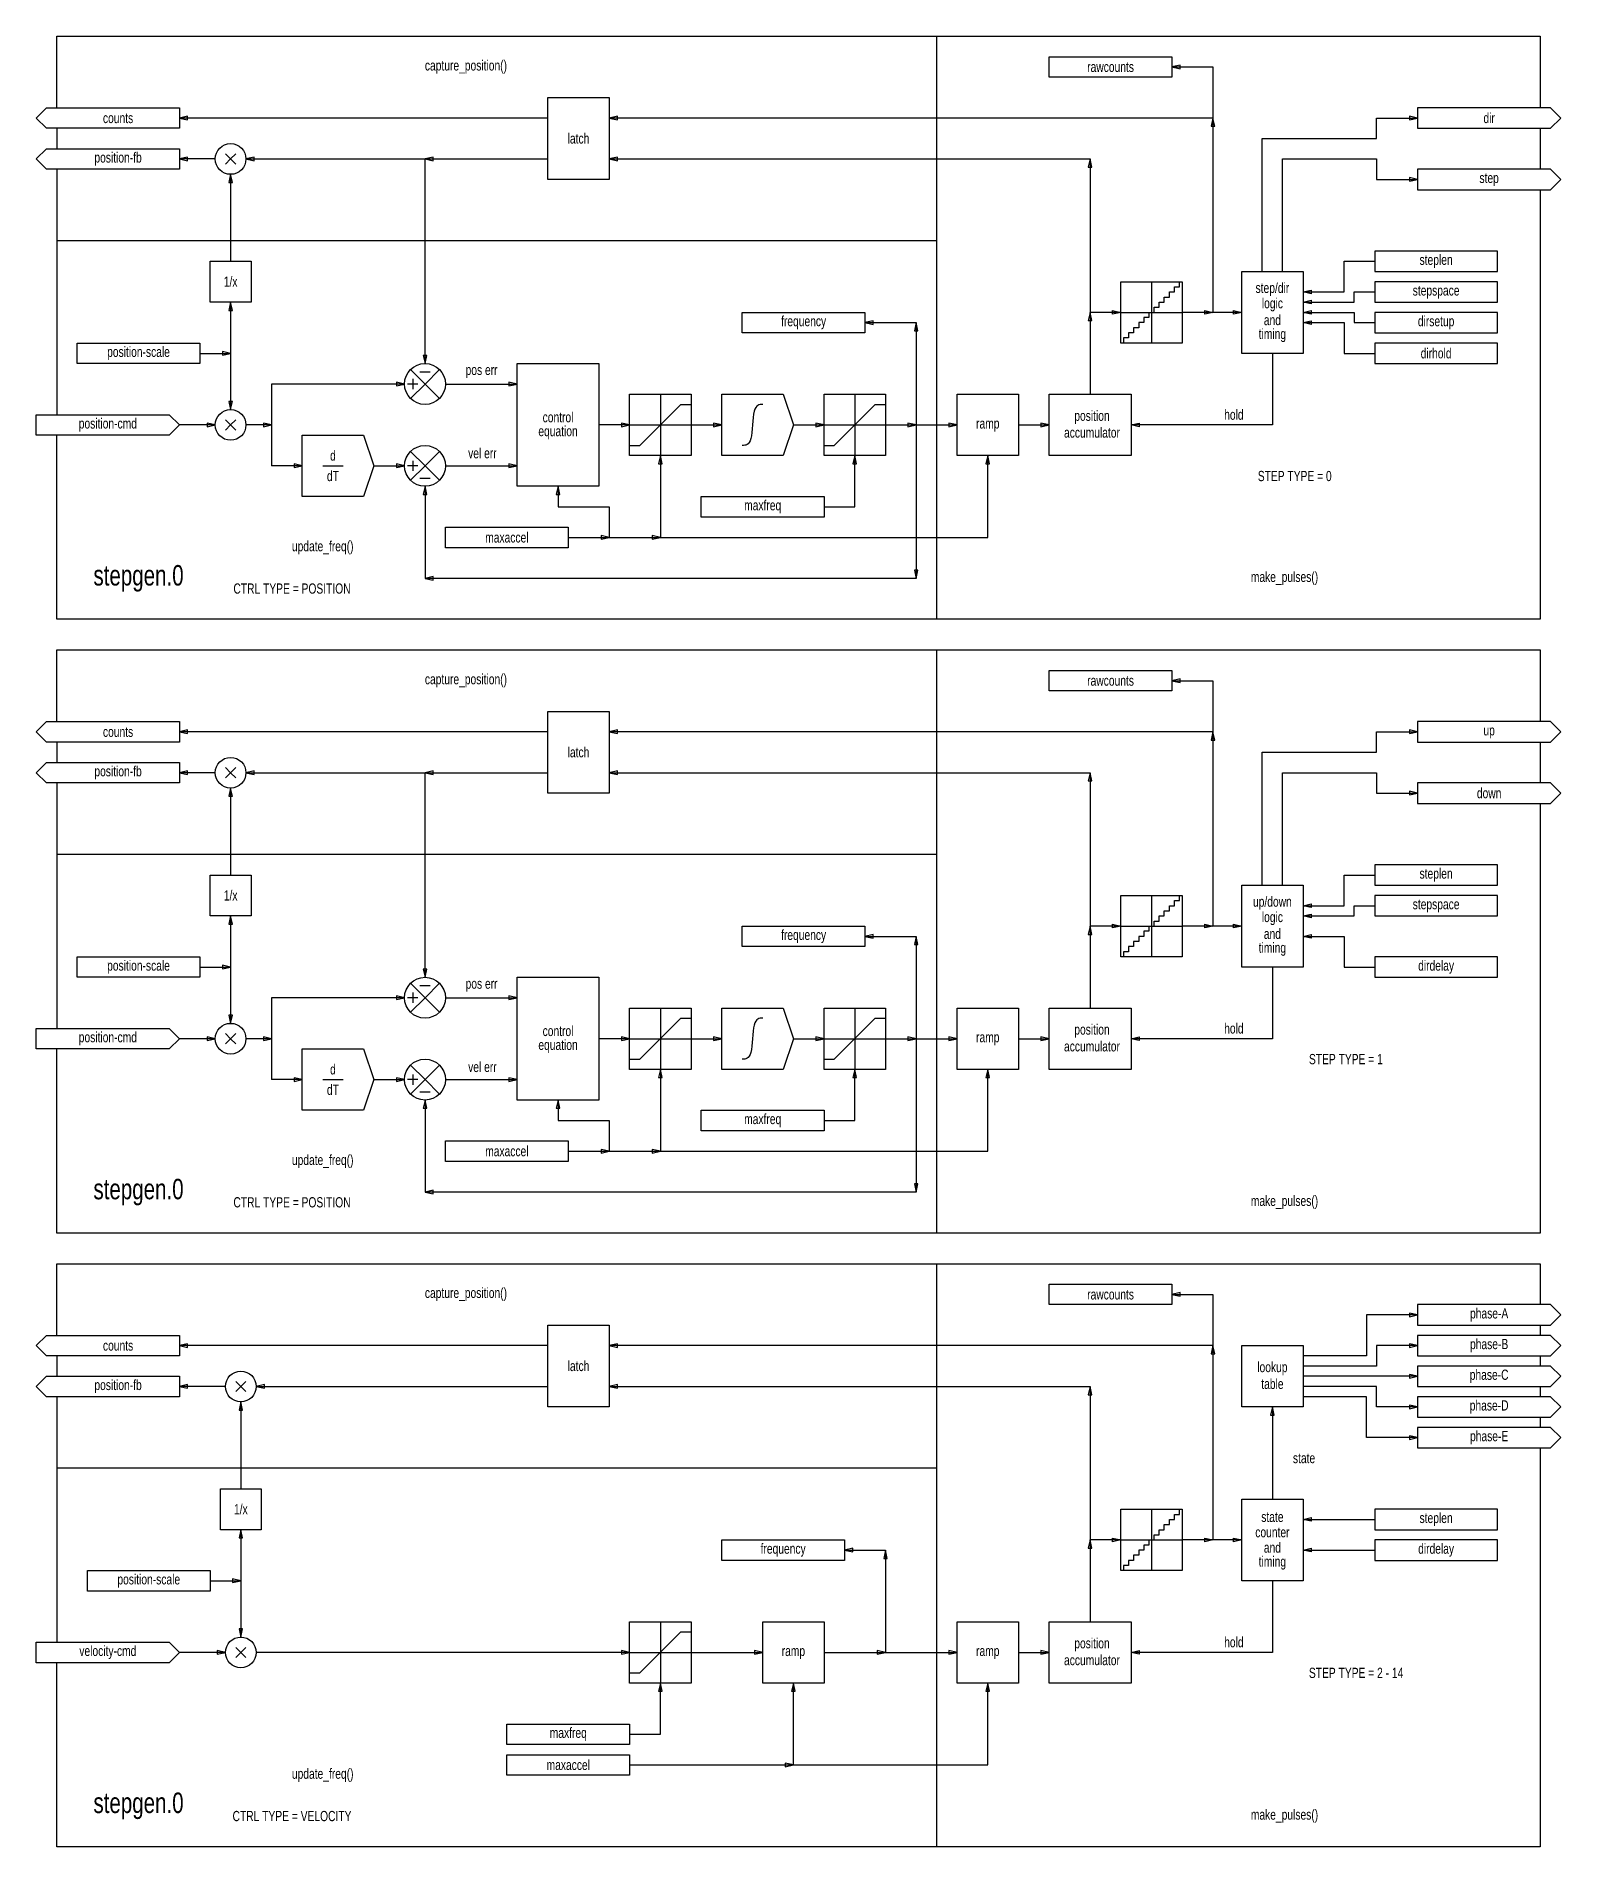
# Model space of a CAD drawing. Header units: millimetres. Extents: x -109 to 70, y -96 to 117.
import ezdxf

# ---------------------------------------------------------------- set-up
doc = ezdxf.new("R2010")
doc.units = ezdxf.units.MM
doc.layers.get('0').update_dxf_attribs({"linetype": 'CONTINUOUS', "lineweight": 25})
doc.layers.add('PARAMS', color=7, linetype='CONTINUOUS', lineweight=25)
doc.layers.add('STANDARD', color=7, linetype='CONTINUOUS', lineweight=25)
doc.styles.get("Standard").update_dxf_attribs({"font": 'txt', "width": 0.75})

msp = doc.modelspace()

# ---------------------------------------------------------------- linework, layer by layer
at = {"color": 7}
for p, q in [((-106.56, 108.13), (-106.56, 116.53)), ((-106.56, 116.53), (67.44, 116.53)), ((67.44, 116.53), (67.44, 108.13)), ((24.24, 112.93), (29.04, 112.93)), ((29.04, 112.93), (29.04, 84.13)), ((-48.96, 106.93), (-92.16, 106.93)), ((48.24, 104.53), (48.24, 106.93)), ((48.24, 106.93), (53.04, 106.93)), ((-106.56, 105.73), (-106.56, 103.33)), ((34.82, 88.93), (34.82, 104.53)), ((34.82, 104.53), (48.24, 104.53)), ((67.44, 105.73), (67.44, 100.93)), ((-87.96, 102.13), (-92.16, 102.13)), ((-86.16, 102.13), (-86.76, 102.73)), ((-86.16, 102.13), (-86.76, 101.53)), ((-86.16, 102.13), (-85.56, 102.73)), ((-86.16, 102.13), (-85.56, 101.53)), ((-84.36, 102.13), (-63.36, 102.13)), ((-63.36, 102.13), (-48.96, 102.13)), ((-63.36, 78.13), (-63.36, 102.13)), ((37.22, 88.93), (37.22, 102.13)), ((37.22, 102.13), (48.24, 102.13)), ((48.24, 102.13), (48.24, 99.73)), ((-106.56, 100.93), (-106.56, 72.13)), ((-86.16, 100.33), (-86.16, 90.13)), ((48.24, 99.73), (53.04, 99.73)), ((67.44, 98.53), (67.44, 48.13)), ((44.42, 86.53), (44.42, 90.13)), ((44.42, 90.13), (48.02, 90.13)), ((39.62, 86.53), (44.42, 86.53)), ((39.62, 85.33), (45.62, 85.33)), ((45.62, 85.33), (45.62, 86.53)), ((45.62, 86.53), (48.02, 86.53)), ((-11.76, 82.93), (-5.76, 82.93)), ((-5.76, 82.93), (-5.76, 70.93)), ((14.64, 84.13), (14.64, 74.53)), ((18.24, 84.13), (14.64, 84.13)), ((32.42, 84.13), (25.44, 84.13)), ((39.62, 84.13), (45.62, 84.13)), ((39.62, 82.93), (44.42, 82.93)), ((44.42, 82.93), (44.42, 79.33)), ((45.62, 84.13), (45.62, 82.93)), ((45.62, 82.93), (48.02, 82.93)), ((-89.76, 79.33), (-86.16, 79.33)), ((-86.16, 79.33), (-86.16, 72.73)), ((44.42, 79.33), (48.02, 79.33)), ((-63.36, 75.73), (-65.06, 77.43)), ((-63.96, 77.17), (-62.76, 77.17)), ((-63.36, 75.73), (-61.66, 77.43)), ((-81.36, 75.73), (-81.36, 66.13)), ((-65.76, 75.73), (-81.36, 75.73)), ((-64.2, 75.73), (-65.4, 75.73)), ((-63.36, 75.73), (-65.06, 74.04)), ((-64.8, 76.33), (-64.8, 75.13)), ((-63.36, 75.73), (-61.66, 74.04)), ((-60.96, 75.73), (-52.56, 75.73)), ((-38.16, 68.53), (-33.36, 73.33)), ((-33.36, 73.33), (-32.16, 73.33)), ((-15.36, 68.53), (-10.56, 73.33)), ((-10.56, 73.33), (-9.36, 73.33)), ((-87.96, 70.93), (-92.16, 70.93)), ((-86.16, 70.93), (-86.76, 71.53)), ((-86.16, 70.93), (-86.76, 70.33)), ((-86.16, 70.93), (-85.56, 71.53)), ((-86.16, 70.93), (-85.56, 70.33)), ((-81.36, 70.93), (-84.36, 70.93)), ((-39.36, 70.93), (-42.96, 70.93)), ((-32.16, 70.93), (-28.56, 70.93)), ((-20.16, 70.93), (-16.56, 70.93)), ((-9.36, 70.93), (-5.76, 70.93)), ((-5.76, 70.93), (-0.96, 70.93)), ((-5.76, 70.93), (-5.76, 52.93)), ((6.24, 70.93), (9.84, 70.93)), ((36.02, 70.93), (19.44, 70.93)), ((-106.56, 48.13), (-106.56, 69.73)), ((-39.36, 68.53), (-38.16, 68.53)), ((-16.56, 68.53), (-15.36, 68.53)), ((-77.76, 66.13), (-81.36, 66.13)), ((-75.36, 66.13), (-72.96, 66.13)), ((-69.36, 66.13), (-65.76, 66.13)), ((-64.2, 66.13), (-65.4, 66.13)), ((-63.36, 66.13), (-65.06, 67.83)), ((-63.36, 66.13), (-65.06, 64.44)), ((-64.8, 66.73), (-64.8, 65.53)), ((-63.36, 66.13), (-61.66, 67.83)), ((-63.36, 66.13), (-61.66, 64.44)), ((-60.96, 66.13), (-54.96, 66.13)), ((-54.96, 66.13), (-52.56, 66.13)), ((-35.76, 67.33), (-35.76, 57.73)), ((-12.96, 61.33), (-12.96, 67.33)), ((2.64, 57.73), (2.64, 67.33)), ((-63.96, 64.69), (-62.76, 64.69)), ((-63.36, 63.73), (-63.36, 52.93)), ((-16.56, 61.33), (-12.96, 61.33)), ((-46.56, 57.73), (-41.76, 57.73)), ((-41.76, 57.73), (-35.76, 57.73)), ((-35.76, 57.73), (2.64, 57.73)), ((-5.76, 52.93), (-63.36, 52.93)), ((67.44, 48.13), (-106.56, 48.13)), ((-106.56, 36.13), (-106.56, 44.53)), ((-106.56, 44.53), (67.44, 44.53)), ((67.44, 44.53), (67.44, 36.13)), ((24.24, 40.93), (29.04, 40.93)), ((29.04, 40.93), (29.04, 12.13)), ((-48.96, 34.93), (-92.16, 34.93)), ((48.24, 32.53), (48.24, 34.93)), ((48.24, 34.93), (53.04, 34.93)), ((-106.56, 33.73), (-106.56, 31.33)), ((34.82, 16.93), (34.82, 32.53)), ((34.82, 32.53), (48.24, 32.53)), ((67.44, 33.73), (67.44, 28.93)), ((-87.96, 30.13), (-92.16, 30.13)), ((-86.16, 30.13), (-86.76, 30.73)), ((-86.16, 30.13), (-86.76, 29.53)), ((-86.16, 30.13), (-85.56, 30.73)), ((-86.16, 30.13), (-85.56, 29.53)), ((-84.36, 30.13), (-63.36, 30.13)), ((-63.36, 30.13), (-48.96, 30.13)), ((-63.36, 6.13), (-63.36, 30.13)), ((37.22, 16.93), (37.22, 30.13)), ((37.22, 30.13), (48.24, 30.13)), ((48.24, 30.13), (48.24, 27.73)), ((-106.56, 28.93), (-106.56, 0.13)), ((-86.16, 28.33), (-86.16, 18.13)), ((48.24, 27.73), (53.04, 27.73)), ((67.44, 26.53), (67.44, -23.87)), ((44.42, 14.53), (44.42, 18.13)), ((44.42, 18.13), (48.02, 18.13)), ((39.62, 14.53), (44.42, 14.53)), ((39.62, 13.33), (45.62, 13.33)), ((45.62, 13.33), (45.62, 14.53)), ((45.62, 14.53), (48.02, 14.53)), ((-11.76, 10.93), (-5.76, 10.93)), ((-5.76, 10.93), (-5.76, -1.07)), ((14.64, 12.13), (14.64, 2.53)), ((18.24, 12.13), (14.64, 12.13)), ((32.42, 12.13), (25.44, 12.13)), ((39.62, 10.93), (44.42, 10.93)), ((44.42, 10.93), (44.42, 7.33)), ((-89.76, 7.33), (-86.16, 7.33)), ((-86.16, 7.33), (-86.16, 0.73)), ((44.42, 7.33), (48.02, 7.33)), ((-63.36, 3.73), (-65.06, 5.43)), ((-64.8, 4.33), (-64.8, 3.13)), ((-63.96, 5.17), (-62.76, 5.17)), ((-63.36, 3.73), (-61.66, 5.43)), ((-81.36, 3.73), (-81.36, -5.87)), ((-65.76, 3.73), (-81.36, 3.73)), ((-64.2, 3.73), (-65.4, 3.73)), ((-63.36, 3.73), (-65.06, 2.04)), ((-63.36, 3.73), (-61.66, 2.04)), ((-60.96, 3.73), (-52.56, 3.73)), ((-38.16, -3.47), (-33.36, 1.33)), ((-33.36, 1.33), (-32.16, 1.33)), ((-15.36, -3.47), (-10.56, 1.33)), ((-10.56, 1.33), (-9.36, 1.33)), ((-87.96, -1.07), (-92.16, -1.07)), ((-86.16, -1.07), (-86.76, -0.47)), ((-86.16, -1.07), (-86.76, -1.67)), ((-86.16, -1.07), (-85.56, -0.47)), ((-86.16, -1.07), (-85.56, -1.67)), ((-81.36, -1.07), (-84.36, -1.07)), ((-39.36, -1.07), (-42.96, -1.07)), ((-32.16, -1.07), (-28.56, -1.07)), ((-20.16, -1.07), (-16.56, -1.07)), ((-9.36, -1.07), (-5.76, -1.07)), ((-5.76, -1.07), (-0.96, -1.07)), ((-5.76, -1.07), (-5.76, -19.07)), ((6.24, -1.07), (9.84, -1.07)), ((36.02, -1.07), (19.44, -1.07)), ((-106.56, -23.87), (-106.56, -2.27)), ((-63.36, -5.87), (-65.06, -4.17)), ((-63.36, -5.87), (-61.66, -4.17)), ((-39.36, -3.47), (-38.16, -3.47)), ((-16.56, -3.47), (-15.36, -3.47)), ((-77.76, -5.87), (-81.36, -5.87)), ((-75.36, -5.87), (-72.96, -5.87)), ((-69.36, -5.87), (-65.76, -5.87)), ((-64.2, -5.87), (-65.4, -5.87)), ((-63.36, -5.87), (-65.06, -7.56)), ((-64.8, -5.27), (-64.8, -6.47)), ((-63.36, -5.87), (-61.66, -7.56)), ((-60.96, -5.87), (-54.96, -5.87)), ((-54.96, -5.87), (-52.56, -5.87)), ((-35.76, -4.67), (-35.76, -14.27)), ((-12.96, -10.67), (-12.96, -4.67)), ((2.64, -14.27), (2.64, -4.67)), ((-63.96, -7.31), (-62.76, -7.31)), ((-63.36, -8.27), (-63.36, -19.07)), ((-16.56, -10.67), (-12.96, -10.67)), ((-46.56, -14.27), (-41.76, -14.27)), ((-41.76, -14.27), (-35.76, -14.27)), ((-35.76, -14.27), (2.64, -14.27)), ((-5.76, -19.07), (-63.36, -19.07)), ((67.44, -23.87), (-106.56, -23.87)), ((-106.56, -35.87), (-106.56, -27.47)), ((-106.56, -27.47), (67.44, -27.47)), ((67.44, -27.47), (67.44, -32.27)), ((24.24, -31.07), (29.04, -31.07)), ((29.04, -31.07), (29.04, -59.87)), ((47.04, -33.47), (47.04, -38.27)), ((53.04, -33.47), (47.04, -33.47)), ((67.44, -34.67), (67.44, -35.87)), ((-48.96, -37.07), (-92.16, -37.07)), ((48.24, -37.07), (48.24, -39.47)), ((53.04, -37.07), (48.24, -37.07)), ((-106.56, -38.27), (-106.56, -40.67)), ((47.04, -38.27), (39.62, -38.27)), ((48.24, -39.47), (39.62, -39.47)), ((67.44, -38.27), (67.44, -39.47)), ((-86.76, -41.87), (-92.16, -41.87)), ((-84.96, -41.87), (-85.56, -41.27)), ((-84.96, -41.87), (-85.56, -42.47)), ((-84.96, -41.87), (-84.36, -41.27)), ((-84.96, -41.87), (-84.36, -42.47)), ((-83.16, -41.87), (-48.96, -41.87)), ((53.04, -40.67), (39.62, -40.67)), ((48.24, -41.87), (39.62, -41.87)), ((48.24, -44.27), (48.24, -41.87)), ((67.44, -41.87), (67.44, -43.07)), ((-106.56, -43.07), (-106.56, -71.87)), ((-84.96, -43.67), (-84.96, -53.87)), ((47.04, -43.07), (39.62, -43.07)), ((47.04, -47.87), (47.04, -43.07)), ((53.04, -44.27), (48.24, -44.27)), ((67.44, -45.47), (67.44, -46.67)), ((53.04, -47.87), (47.04, -47.87)), ((67.44, -49.07), (67.44, -95.87)), ((39.62, -57.47), (48.02, -57.47)), ((-14.16, -61.07), (-9.36, -61.07)), ((-9.36, -61.07), (-9.36, -73.07)), ((14.64, -59.87), (14.64, -69.47)), ((18.24, -59.87), (14.64, -59.87)), ((32.42, -59.87), (25.44, -59.87)), ((39.62, -61.07), (48.02, -61.07)), ((-88.56, -64.67), (-84.96, -64.67)), ((-84.96, -64.67), (-84.96, -71.27)), ((-38.16, -75.47), (-33.36, -70.67)), ((-33.36, -70.67), (-32.16, -70.67)), ((-106.56, -95.87), (-106.56, -74.27)), ((-86.76, -73.07), (-92.16, -73.07)), ((-84.96, -73.07), (-85.56, -72.47)), ((-84.96, -73.07), (-85.56, -73.67)), ((-84.96, -73.07), (-84.36, -72.47)), ((-84.96, -73.07), (-84.36, -73.67)), ((-39.36, -73.07), (-83.16, -73.07)), ((-32.16, -73.07), (-23.76, -73.07)), ((-16.56, -73.07), (-9.36, -73.07)), ((-9.36, -73.07), (-0.96, -73.07)), ((6.24, -73.07), (9.84, -73.07)), ((36.02, -73.07), (19.44, -73.07)), ((-39.36, -75.47), (-38.16, -75.47)), ((-35.76, -82.67), (-35.76, -76.67)), ((-20.16, -86.27), (-20.16, -76.67)), ((2.64, -86.27), (2.64, -76.67)), ((-39.36, -82.67), (-35.76, -82.67)), ((-39.36, -86.27), (-20.16, -86.27)), ((-20.16, -86.27), (2.64, -86.27)), ((67.44, -95.87), (-106.56, -95.87))]:
    msp.add_line(p, q, dxfattribs=at)
at = {"color": 7, "linetype": 'CONTINUOUS'}
for p, q in [((-3.36, 116.53), (-3.36, 92.53)), ((-3.36, 92.53), (-106.56, 92.53)), ((-3.36, 92.53), (-3.36, 48.13)), ((21.84, 87.73), (21.84, 80.53)), ((18.24, 84.13), (25.44, 84.13)), ((-35.76, 74.53), (-35.76, 67.33)), ((-12.96, 74.53), (-12.96, 67.33)), ((-39.36, 70.93), (-32.16, 70.93)), ((-16.56, 70.93), (-9.36, 70.93)), ((-3.36, 44.53), (-3.36, 20.53)), ((-3.36, 20.53), (-106.56, 20.53)), ((-3.36, 20.53), (-3.36, -23.87)), ((21.84, 15.73), (21.84, 8.53)), ((18.24, 12.13), (25.44, 12.13)), ((-35.76, 2.53), (-35.76, -4.67)), ((-12.96, 2.53), (-12.96, -4.67)), ((-39.36, -1.07), (-32.16, -1.07)), ((-16.56, -1.07), (-9.36, -1.07)), ((-3.36, -27.47), (-3.36, -51.47)), ((-3.36, -51.47), (-106.56, -51.47)), ((-3.36, -51.47), (-3.36, -95.87)), ((21.84, -56.27), (21.84, -63.47)), ((18.24, -59.87), (25.44, -59.87)), ((-35.76, -69.47), (-35.76, -76.67)), ((-39.36, -73.07), (-32.16, -73.07))]:
    msp.add_line(p, q, dxfattribs=at)
at = {"color": 7}
for points in [[(24.24, 112.93), (25.2, 112.72), (25.2, 113.15), (24.24, 112.93)], [(-92.16, 106.93), (-91.2, 106.72), (-91.2, 107.15), (-92.16, 106.93)], [(-41.76, 106.93), (-40.8, 106.72), (-40.8, 107.15), (-41.76, 106.93)], [(29.04, 106.93), (28.83, 105.97), (29.25, 105.97), (29.04, 106.93)], [(53.04, 106.93), (52.08, 107.15), (52.08, 106.72), (53.04, 106.93)], [(-92.16, 102.13), (-91.2, 101.92), (-91.2, 102.35), (-92.16, 102.13)], [(-84.36, 102.13), (-83.4, 101.92), (-83.4, 102.35), (-84.36, 102.13)], [(-63.36, 102.13), (-62.4, 101.92), (-62.4, 102.35), (-63.36, 102.13)], [(-41.76, 102.13), (-40.8, 101.92), (-40.8, 102.35), (-41.76, 102.13)], [(14.64, 102.13), (14.43, 101.17), (14.85, 101.17), (14.64, 102.13)], [(-86.16, 100.33), (-86.37, 99.37), (-85.95, 99.37), (-86.16, 100.33)], [(53.04, 99.73), (52.08, 99.95), (52.08, 99.52), (53.04, 99.73)], [(-86.16, 85.33), (-86.37, 84.37), (-85.95, 84.37), (-86.16, 85.33)], [(-86.16, 85.33), (-86.16, 79.33)], [(39.62, 86.53), (40.58, 86.75), (40.58, 86.32), (39.62, 86.53)], [(39.62, 85.33), (40.58, 85.55), (40.58, 85.12), (39.62, 85.33)], [(-11.76, 82.93), (-10.8, 82.72), (-10.8, 83.15), (-11.76, 82.93)], [(-5.76, 82.93), (-5.97, 81.97), (-5.55, 81.97), (-5.76, 82.93)], [(14.64, 84.13), (14.43, 83.17), (14.85, 83.17), (14.64, 84.13)], [(18.24, 84.13), (17.28, 83.92), (17.28, 84.35), (18.24, 84.13)], [(29.04, 84.13), (28.08, 83.92), (28.08, 84.35), (29.04, 84.13)], [(32.42, 84.13), (31.46, 83.92), (31.46, 84.35), (32.42, 84.13)], [(39.62, 84.13), (40.58, 84.35), (40.58, 83.92), (39.62, 84.13)], [(39.62, 82.93), (40.58, 83.15), (40.58, 82.72), (39.62, 82.93)], [(-86.16, 79.33), (-87.12, 79.55), (-87.12, 79.12), (-86.16, 79.33)], [(-63.36, 78.13), (-63.15, 79.09), (-63.57, 79.09), (-63.36, 78.13)], [(-65.76, 75.73), (-66.72, 75.95), (-66.72, 75.52), (-65.76, 75.73)], [(-52.56, 75.73), (-53.52, 75.95), (-53.52, 75.52), (-52.56, 75.73)], [(-86.16, 72.73), (-85.95, 73.69), (-86.37, 73.69), (-86.16, 72.73)], [(-23.76, 73.33), (-23.91, 73.33), (-24.06, 73.32), (-24.2, 73.29), (-24.33, 73.23), (-24.46, 73.14), (-24.57, 72.99), (-24.67, 72.8), (-24.76, 72.53), (-24.83, 72.2), (-24.88, 71.81), (-24.92, 71.38), (-24.96, 70.93), (-25, 70.49), (-25.04, 70.06), (-25.09, 69.67), (-25.16, 69.33), (-25.24, 69.07), (-25.34, 68.87), (-25.46, 68.73), (-25.58, 68.63), (-25.72, 68.57), (-25.86, 68.54), (-26.01, 68.53), (-26.16, 68.53)], [(-87.96, 70.93), (-88.92, 71.15), (-88.92, 70.72), (-87.96, 70.93)], [(-81.36, 70.93), (-82.32, 71.15), (-82.32, 70.72), (-81.36, 70.93)], [(-39.36, 70.93), (-40.32, 71.15), (-40.32, 70.72), (-39.36, 70.93)], [(-28.56, 70.93), (-29.52, 71.15), (-29.52, 70.72), (-28.56, 70.93)], [(-16.56, 70.93), (-17.52, 71.15), (-17.52, 70.72), (-16.56, 70.93)], [(-5.76, 70.93), (-6.72, 71.15), (-6.72, 70.72), (-5.76, 70.93)], [(-0.96, 70.93), (-1.92, 71.15), (-1.92, 70.72), (-0.96, 70.93)], [(9.84, 70.93), (8.88, 71.15), (8.88, 70.72), (9.84, 70.93)], [(19.44, 70.93), (20.4, 71.15), (20.4, 70.72), (19.44, 70.93)], [(-77.76, 66.13), (-78.72, 66.35), (-78.72, 65.92), (-77.76, 66.13)], [(-65.76, 66.13), (-66.72, 66.35), (-66.72, 65.92), (-65.76, 66.13)], [(-52.56, 66.13), (-53.52, 66.35), (-53.52, 65.92), (-52.56, 66.13)], [(-35.76, 67.33), (-35.97, 66.37), (-35.55, 66.37), (-35.76, 67.33)], [(-12.96, 67.33), (-13.17, 66.37), (-12.75, 66.37), (-12.96, 67.33)], [(2.64, 67.33), (2.43, 66.37), (2.85, 66.37), (2.64, 67.33)], [(-63.36, 63.73), (-63.57, 62.77), (-63.15, 62.77), (-63.36, 63.73)], [(-47.76, 63.73), (-47.97, 62.77), (-47.55, 62.77), (-47.76, 63.73)], [(-41.76, 57.73), (-42.72, 57.95), (-42.72, 57.52), (-41.76, 57.73)], [(-35.76, 57.73), (-36.72, 57.95), (-36.72, 57.52), (-35.76, 57.73)], [(-63.36, 52.93), (-62.4, 52.72), (-62.4, 53.15), (-63.36, 52.93)], [(-5.76, 52.93), (-5.55, 53.89), (-5.97, 53.89), (-5.76, 52.93)], [(24.24, 40.93), (25.2, 40.72), (25.2, 41.15), (24.24, 40.93)], [(-92.16, 34.93), (-91.2, 34.72), (-91.2, 35.15), (-92.16, 34.93)], [(-41.76, 34.93), (-40.8, 34.72), (-40.8, 35.15), (-41.76, 34.93)], [(29.04, 34.93), (28.83, 33.97), (29.25, 33.97), (29.04, 34.93)], [(53.04, 34.93), (52.08, 35.15), (52.08, 34.72), (53.04, 34.93)], [(-92.16, 30.13), (-91.2, 29.92), (-91.2, 30.35), (-92.16, 30.13)], [(-84.36, 30.13), (-83.4, 29.92), (-83.4, 30.35), (-84.36, 30.13)], [(-63.36, 30.13), (-62.4, 29.92), (-62.4, 30.35), (-63.36, 30.13)], [(-41.76, 30.13), (-40.8, 29.92), (-40.8, 30.35), (-41.76, 30.13)], [(14.64, 30.13), (14.43, 29.17), (14.85, 29.17), (14.64, 30.13)], [(-86.16, 28.33), (-86.37, 27.37), (-85.95, 27.37), (-86.16, 28.33)], [(53.04, 27.73), (52.08, 27.95), (52.08, 27.52), (53.04, 27.73)], [(-86.16, 13.33), (-86.37, 12.37), (-85.95, 12.37), (-86.16, 13.33)], [(-86.16, 13.33), (-86.16, 7.33)], [(39.62, 14.53), (40.58, 14.75), (40.58, 14.32), (39.62, 14.53)], [(39.62, 13.33), (40.58, 13.55), (40.58, 13.12), (39.62, 13.33)], [(-11.76, 10.93), (-10.8, 10.72), (-10.8, 11.15), (-11.76, 10.93)], [(-5.76, 10.93), (-5.97, 9.97), (-5.55, 9.97), (-5.76, 10.93)], [(14.64, 12.13), (14.43, 11.17), (14.85, 11.17), (14.64, 12.13)], [(18.24, 12.13), (17.28, 11.92), (17.28, 12.35), (18.24, 12.13)], [(29.04, 12.13), (28.08, 11.92), (28.08, 12.35), (29.04, 12.13)], [(32.42, 12.13), (31.46, 11.92), (31.46, 12.35), (32.42, 12.13)], [(39.62, 10.93), (40.58, 11.15), (40.58, 10.72), (39.62, 10.93)], [(-86.16, 7.33), (-87.12, 7.55), (-87.12, 7.12), (-86.16, 7.33)], [(-63.36, 6.13), (-63.15, 7.09), (-63.57, 7.09), (-63.36, 6.13)], [(-65.76, 3.73), (-66.72, 3.95), (-66.72, 3.52), (-65.76, 3.73)], [(-52.56, 3.73), (-53.52, 3.95), (-53.52, 3.52), (-52.56, 3.73)], [(-86.16, 0.73), (-85.95, 1.69), (-86.37, 1.69), (-86.16, 0.73)], [(-23.76, 1.33), (-23.91, 1.33), (-24.06, 1.32), (-24.2, 1.29), (-24.33, 1.23), (-24.46, 1.14), (-24.57, 0.99), (-24.67, 0.8), (-24.76, 0.53), (-24.83, 0.2), (-24.88, -0.19), (-24.92, -0.62), (-24.96, -1.07), (-25, -1.51), (-25.04, -1.94), (-25.09, -2.33), (-25.16, -2.67), (-25.24, -2.93), (-25.34, -3.13), (-25.46, -3.27), (-25.58, -3.37), (-25.72, -3.43), (-25.86, -3.46), (-26.01, -3.47), (-26.16, -3.47)], [(-87.96, -1.07), (-88.92, -0.85), (-88.92, -1.28), (-87.96, -1.07)], [(-81.36, -1.07), (-82.32, -0.85), (-82.32, -1.28), (-81.36, -1.07)], [(-39.36, -1.07), (-40.32, -0.85), (-40.32, -1.28), (-39.36, -1.07)], [(-28.56, -1.07), (-29.52, -0.85), (-29.52, -1.28), (-28.56, -1.07)], [(-16.56, -1.07), (-17.52, -0.85), (-17.52, -1.28), (-16.56, -1.07)], [(-5.76, -1.07), (-6.72, -0.85), (-6.72, -1.28), (-5.76, -1.07)], [(-0.96, -1.07), (-1.92, -0.85), (-1.92, -1.28), (-0.96, -1.07)], [(9.84, -1.07), (8.88, -0.85), (8.88, -1.28), (9.84, -1.07)], [(19.44, -1.07), (20.4, -0.85), (20.4, -1.28), (19.44, -1.07)], [(-77.76, -5.87), (-78.72, -5.65), (-78.72, -6.08), (-77.76, -5.87)], [(-65.76, -5.87), (-66.72, -5.65), (-66.72, -6.08), (-65.76, -5.87)], [(-52.56, -5.87), (-53.52, -5.65), (-53.52, -6.08), (-52.56, -5.87)], [(-35.76, -4.67), (-35.97, -5.63), (-35.55, -5.63), (-35.76, -4.67)], [(-12.96, -4.67), (-13.17, -5.63), (-12.75, -5.63), (-12.96, -4.67)], [(2.64, -4.67), (2.43, -5.63), (2.85, -5.63), (2.64, -4.67)], [(-63.36, -8.27), (-63.57, -9.23), (-63.15, -9.23), (-63.36, -8.27)], [(-47.76, -8.27), (-47.97, -9.23), (-47.55, -9.23), (-47.76, -8.27)], [(-41.76, -14.27), (-42.72, -14.05), (-42.72, -14.48), (-41.76, -14.27)], [(-35.76, -14.27), (-36.72, -14.05), (-36.72, -14.48), (-35.76, -14.27)], [(-63.36, -19.07), (-62.4, -19.28), (-62.4, -18.85), (-63.36, -19.07)], [(-5.76, -19.07), (-5.55, -18.11), (-5.97, -18.11), (-5.76, -19.07)], [(24.24, -31.07), (25.2, -31.28), (25.2, -30.85), (24.24, -31.07)], [(53.04, -33.47), (52.08, -33.25), (52.08, -33.68), (53.04, -33.47)], [(-92.16, -37.07), (-91.2, -37.28), (-91.2, -36.85), (-92.16, -37.07)], [(-41.76, -37.07), (-40.8, -37.28), (-40.8, -36.85), (-41.76, -37.07)], [(29.04, -37.07), (28.83, -38.03), (29.25, -38.03), (29.04, -37.07)], [(53.04, -37.07), (52.08, -36.85), (52.08, -37.28), (53.04, -37.07)], [(-92.16, -41.87), (-91.2, -42.08), (-91.2, -41.65), (-92.16, -41.87)], [(-83.16, -41.87), (-82.2, -42.08), (-82.2, -41.65), (-83.16, -41.87)], [(-41.76, -41.87), (-40.8, -42.08), (-40.8, -41.65), (-41.76, -41.87)], [(14.64, -41.87), (14.43, -42.83), (14.85, -42.83), (14.64, -41.87)], [(53.04, -40.67), (52.08, -40.45), (52.08, -40.88), (53.04, -40.67)], [(-84.96, -43.67), (-85.17, -44.63), (-84.75, -44.63), (-84.96, -43.67)], [(36.02, -44.27), (35.81, -45.23), (36.24, -45.23), (36.02, -44.27)], [(53.04, -44.27), (52.08, -44.05), (52.08, -44.48), (53.04, -44.27)], [(53.04, -47.87), (52.08, -47.65), (52.08, -48.08), (53.04, -47.87)], [(39.62, -57.47), (40.58, -57.25), (40.58, -57.68), (39.62, -57.47)], [(-84.96, -58.67), (-85.17, -59.63), (-84.75, -59.63), (-84.96, -58.67)], [(-84.96, -58.67), (-84.96, -64.67)], [(-14.16, -61.07), (-13.2, -61.28), (-13.2, -60.85), (-14.16, -61.07)], [(-9.36, -61.07), (-9.57, -62.03), (-9.15, -62.03), (-9.36, -61.07)], [(14.64, -59.87), (14.43, -60.83), (14.85, -60.83), (14.64, -59.87)], [(18.24, -59.87), (17.28, -60.08), (17.28, -59.65), (18.24, -59.87)], [(29.04, -59.87), (28.08, -60.08), (28.08, -59.65), (29.04, -59.87)], [(32.42, -59.87), (31.46, -60.08), (31.46, -59.65), (32.42, -59.87)], [(39.62, -61.07), (40.58, -60.85), (40.58, -61.28), (39.62, -61.07)], [(-84.96, -64.67), (-85.92, -64.45), (-85.92, -64.88), (-84.96, -64.67)], [(-84.96, -71.27), (-84.75, -70.31), (-85.17, -70.31), (-84.96, -71.27)], [(-86.76, -73.07), (-87.72, -72.85), (-87.72, -73.28), (-86.76, -73.07)], [(-39.36, -73.07), (-40.32, -72.85), (-40.32, -73.28), (-39.36, -73.07)], [(-23.76, -73.07), (-24.72, -72.85), (-24.72, -73.28), (-23.76, -73.07)], [(-9.36, -73.07), (-10.32, -72.85), (-10.32, -73.28), (-9.36, -73.07)], [(-0.96, -73.07), (-1.92, -72.85), (-1.92, -73.28), (-0.96, -73.07)], [(9.84, -73.07), (8.88, -72.85), (8.88, -73.28), (9.84, -73.07)], [(19.44, -73.07), (20.4, -72.85), (20.4, -73.28), (19.44, -73.07)], [(-35.76, -76.67), (-35.97, -77.63), (-35.55, -77.63), (-35.76, -76.67)], [(-20.16, -76.67), (-20.37, -77.63), (-19.95, -77.63), (-20.16, -76.67)], [(2.64, -76.67), (2.43, -77.63), (2.85, -77.63), (2.64, -76.67)], [(-20.16, -86.27), (-21.12, -86.05), (-21.12, -86.48), (-20.16, -86.27)]]:
    msp.add_lwpolyline(points, dxfattribs=at)
for points in [[(-48.96, 99.73), (-48.96, 109.33), (-41.76, 109.33), (-41.76, 99.73), (-48.96, 99.73), (-48.96, 99.73)], [(-107.76, 105.73), (-108.96, 106.93), (-107.76, 108.13), (-92.16, 108.13), (-92.16, 105.73), (-107.76, 105.73), (-107.76, 105.73), (-107.76, 105.73)], [(68.64, 105.73), (69.84, 106.93), (68.64, 108.13), (53.04, 108.13), (53.04, 105.73), (68.64, 105.73), (68.64, 105.73), (68.64, 105.73)], [(-107.76, 100.93), (-108.96, 102.13), (-107.76, 103.33), (-92.16, 103.33), (-92.16, 100.93), (-107.76, 100.93), (-107.76, 100.93), (-107.76, 100.93)], [(68.64, 98.53), (69.84, 99.73), (68.64, 100.93), (53.04, 100.93), (53.04, 98.53), (68.64, 98.53), (68.64, 98.53), (68.64, 98.53)], [(-88.56, 85.33), (-88.56, 90.13), (-83.76, 90.13), (-83.76, 85.33), (-88.56, 85.33), (-88.56, 85.33)], [(18.24, 80.53), (18.24, 87.73), (25.44, 87.73), (25.44, 80.53), (18.24, 80.53), (18.24, 80.53)], [(32.42, 79.33), (32.42, 88.93), (39.62, 88.93), (39.62, 79.33), (32.42, 79.33), (32.42, 79.33)], [(-52.56, 63.73), (-52.56, 78.13), (-42.96, 78.13), (-42.96, 63.73), (-52.56, 63.73), (-52.56, 63.73)], [(-39.36, 67.33), (-39.36, 74.53), (-32.16, 74.53), (-32.16, 67.33), (-39.36, 67.33), (-39.36, 67.33)], [(-28.56, 67.33), (-28.56, 74.53), (-21.36, 74.53), (-20.16, 70.93), (-21.36, 67.33), (-28.56, 67.33), (-28.56, 67.33), (-28.56, 67.33)], [(-16.56, 67.33), (-16.56, 74.53), (-9.36, 74.53), (-9.36, 67.33), (-16.56, 67.33), (-16.56, 67.33)], [(-0.96, 67.33), (-0.96, 74.53), (6.24, 74.53), (6.24, 67.33), (-0.96, 67.33), (-0.96, 67.33)], [(9.84, 67.33), (9.84, 74.53), (19.44, 74.53), (19.44, 67.33), (9.84, 67.33), (9.84, 67.33)], [(-108.96, 69.73), (-108.96, 72.13), (-93.36, 72.13), (-92.16, 70.93), (-93.36, 69.73), (-108.96, 69.73), (-108.96, 69.73), (-108.96, 69.73)], [(-77.76, 62.53), (-77.76, 69.73), (-70.56, 69.73), (-69.36, 66.13), (-70.56, 62.53), (-77.76, 62.53), (-77.76, 62.53), (-77.76, 62.53)], [(-107.76, 33.73), (-108.96, 34.93), (-107.76, 36.13), (-92.16, 36.13), (-92.16, 33.73), (-107.76, 33.73), (-107.76, 33.73), (-107.76, 33.73)], [(-48.96, 27.73), (-48.96, 37.33), (-41.76, 37.33), (-41.76, 27.73), (-48.96, 27.73), (-48.96, 27.73)], [(68.64, 33.73), (69.84, 34.93), (68.64, 36.13), (53.04, 36.13), (53.04, 33.73), (68.64, 33.73), (68.64, 33.73), (68.64, 33.73)], [(-107.76, 28.93), (-108.96, 30.13), (-107.76, 31.33), (-92.16, 31.33), (-92.16, 28.93), (-107.76, 28.93), (-107.76, 28.93), (-107.76, 28.93)], [(68.64, 26.53), (69.84, 27.73), (68.64, 28.93), (53.04, 28.93), (53.04, 26.53), (68.64, 26.53), (68.64, 26.53), (68.64, 26.53)], [(-88.56, 13.33), (-88.56, 18.13), (-83.76, 18.13), (-83.76, 13.33), (-88.56, 13.33), (-88.56, 13.33)], [(18.24, 8.53), (18.24, 15.73), (25.44, 15.73), (25.44, 8.53), (18.24, 8.53), (18.24, 8.53)], [(32.42, 7.33), (32.42, 16.93), (39.62, 16.93), (39.62, 7.33), (32.42, 7.33), (32.42, 7.33)], [(-52.56, -8.27), (-52.56, 6.13), (-42.96, 6.13), (-42.96, -8.27), (-52.56, -8.27), (-52.56, -8.27)], [(-39.36, -4.67), (-39.36, 2.53), (-32.16, 2.53), (-32.16, -4.67), (-39.36, -4.67), (-39.36, -4.67)], [(-28.56, -4.67), (-28.56, 2.53), (-21.36, 2.53), (-20.16, -1.07), (-21.36, -4.67), (-28.56, -4.67), (-28.56, -4.67), (-28.56, -4.67)], [(-16.56, -4.67), (-16.56, 2.53), (-9.36, 2.53), (-9.36, -4.67), (-16.56, -4.67), (-16.56, -4.67)], [(-0.96, -4.67), (-0.96, 2.53), (6.24, 2.53), (6.24, -4.67), (-0.96, -4.67), (-0.96, -4.67)], [(9.84, -4.67), (9.84, 2.53), (19.44, 2.53), (19.44, -4.67), (9.84, -4.67), (9.84, -4.67)], [(-108.96, -2.27), (-108.96, 0.13), (-93.36, 0.13), (-92.16, -1.07), (-93.36, -2.27), (-108.96, -2.27), (-108.96, -2.27), (-108.96, -2.27)], [(-77.76, -9.47), (-77.76, -2.27), (-70.56, -2.27), (-69.36, -5.87), (-70.56, -9.47), (-77.76, -9.47), (-77.76, -9.47), (-77.76, -9.47)], [(68.64, -34.67), (69.84, -33.47), (68.64, -32.27), (53.04, -32.27), (53.04, -34.67), (68.64, -34.67), (68.64, -34.67), (68.64, -34.67)], [(-107.76, -38.27), (-108.96, -37.07), (-107.76, -35.87), (-92.16, -35.87), (-92.16, -38.27), (-107.76, -38.27), (-107.76, -38.27), (-107.76, -38.27)], [(-48.96, -44.27), (-48.96, -34.67), (-41.76, -34.67), (-41.76, -44.27), (-48.96, -44.27), (-48.96, -44.27)], [(68.64, -38.27), (69.84, -37.07), (68.64, -35.87), (53.04, -35.87), (53.04, -38.27), (68.64, -38.27), (68.64, -38.27), (68.64, -38.27)], [(32.42, -44.27), (32.42, -37.07), (39.62, -37.07), (39.62, -44.27), (32.42, -44.27), (32.42, -44.27)], [(68.64, -41.87), (69.84, -40.67), (68.64, -39.47), (53.04, -39.47), (53.04, -41.87), (68.64, -41.87), (68.64, -41.87), (68.64, -41.87)], [(-107.76, -43.07), (-108.96, -41.87), (-107.76, -40.67), (-92.16, -40.67), (-92.16, -43.07), (-107.76, -43.07), (-107.76, -43.07), (-107.76, -43.07)], [(68.64, -45.47), (69.84, -44.27), (68.64, -43.07), (53.04, -43.07), (53.04, -45.47), (68.64, -45.47), (68.64, -45.47), (68.64, -45.47)], [(68.64, -49.07), (69.84, -47.87), (68.64, -46.67), (53.04, -46.67), (53.04, -49.07), (68.64, -49.07), (68.64, -49.07), (68.64, -49.07)], [(-87.36, -58.67), (-87.36, -53.87), (-82.56, -53.87), (-82.56, -58.67), (-87.36, -58.67), (-87.36, -58.67)], [(32.42, -64.67), (32.42, -55.07), (39.62, -55.07), (39.62, -64.67), (32.42, -64.67), (32.42, -64.67)], [(18.24, -63.47), (18.24, -56.27), (25.44, -56.27), (25.44, -63.47), (18.24, -63.47), (18.24, -63.47)], [(-39.36, -76.67), (-39.36, -69.47), (-32.16, -69.47), (-32.16, -76.67), (-39.36, -76.67), (-39.36, -76.67)], [(-23.76, -76.67), (-23.76, -69.47), (-16.56, -69.47), (-16.56, -76.67), (-23.76, -76.67), (-23.76, -76.67)], [(-0.96, -76.67), (-0.96, -69.47), (6.24, -69.47), (6.24, -76.67), (-0.96, -76.67), (-0.96, -76.67)], [(9.84, -76.67), (9.84, -69.47), (19.44, -69.47), (19.44, -76.67), (9.84, -76.67), (9.84, -76.67)], [(-108.96, -74.27), (-108.96, -71.87), (-93.36, -71.87), (-92.16, -73.07), (-93.36, -74.27), (-108.96, -74.27), (-108.96, -74.27), (-108.96, -74.27)]]:
    msp.add_lwpolyline(points, close=True, dxfattribs=at)
for centre, radius in [((-86.16, 102.13), 1.8), ((-63.36, 75.73), 2.4), ((-86.16, 70.93), 1.8), ((-63.36, 66.13), 2.4), ((-86.16, 30.13), 1.8), ((-63.36, 3.73), 2.4), ((-86.16, -1.07), 1.8), ((-63.36, -5.87), 2.4), ((-84.96, -41.87), 1.8), ((-84.96, -73.07), 1.8)]:
    msp.add_circle(centre, radius, dxfattribs=at)
at = {"layer": 'PARAMS', "color": 7}
for p, q in [((9.84, 111.73), (9.84, 114.13)), ((9.84, 114.13), (24.24, 114.13)), ((24.24, 114.13), (24.24, 111.73)), ((24.24, 111.73), (9.84, 111.73)), ((62.42, 91.33), (48.02, 91.33)), ((48.02, 91.33), (48.02, 88.93)), ((62.42, 88.93), (62.42, 91.33)), ((48.02, 88.93), (62.42, 88.93)), ((62.42, 87.73), (48.02, 87.73)), ((48.02, 87.73), (48.02, 85.33)), ((62.42, 85.33), (62.42, 87.73)), ((48.02, 85.33), (62.42, 85.33)), ((-26.16, 81.73), (-26.16, 84.13)), ((-26.16, 84.13), (-11.76, 84.13)), ((-11.76, 84.13), (-11.76, 81.73)), ((62.42, 84.13), (48.02, 84.13)), ((48.02, 84.13), (48.02, 81.73)), ((62.42, 81.73), (62.42, 84.13)), ((-11.76, 81.73), (-26.16, 81.73)), ((48.02, 81.73), (62.42, 81.73)), ((-104.16, 78.13), (-104.16, 80.53)), ((-104.16, 80.53), (-89.76, 80.53)), ((-89.76, 80.53), (-89.76, 78.13)), ((62.42, 80.53), (48.02, 80.53)), ((48.02, 80.53), (48.02, 78.13)), ((62.42, 78.13), (62.42, 80.53)), ((-89.76, 78.13), (-104.16, 78.13)), ((48.02, 78.13), (62.42, 78.13)), ((-30.96, 60.13), (-30.96, 62.53)), ((-30.96, 62.53), (-16.56, 62.53)), ((-16.56, 62.53), (-16.56, 60.13)), ((-16.56, 60.13), (-30.96, 60.13)), ((-60.96, 56.53), (-60.96, 58.93)), ((-60.96, 58.93), (-46.56, 58.93)), ((-46.56, 58.93), (-46.56, 56.53)), ((-46.56, 56.53), (-60.96, 56.53)), ((9.84, 39.73), (9.84, 42.13)), ((9.84, 42.13), (24.24, 42.13)), ((24.24, 42.13), (24.24, 39.73)), ((24.24, 39.73), (9.84, 39.73)), ((62.42, 19.33), (48.02, 19.33)), ((48.02, 19.33), (48.02, 16.93)), ((62.42, 16.93), (62.42, 19.33)), ((48.02, 16.93), (62.42, 16.93)), ((62.42, 15.73), (48.02, 15.73)), ((48.02, 15.73), (48.02, 13.33)), ((62.42, 13.33), (62.42, 15.73)), ((48.02, 13.33), (62.42, 13.33)), ((-26.16, 9.73), (-26.16, 12.13)), ((-26.16, 12.13), (-11.76, 12.13)), ((-11.76, 12.13), (-11.76, 9.73)), ((-104.16, 6.13), (-104.16, 8.53)), ((-104.16, 8.53), (-89.76, 8.53)), ((-89.76, 8.53), (-89.76, 6.13)), ((-11.76, 9.73), (-26.16, 9.73)), ((62.42, 8.53), (48.02, 8.53)), ((48.02, 8.53), (48.02, 6.13)), ((62.42, 6.13), (62.42, 8.53)), ((-89.76, 6.13), (-104.16, 6.13)), ((48.02, 6.13), (62.42, 6.13)), ((-30.96, -11.87), (-30.96, -9.47)), ((-30.96, -9.47), (-16.56, -9.47)), ((-16.56, -9.47), (-16.56, -11.87)), ((-16.56, -11.87), (-30.96, -11.87)), ((-60.96, -15.47), (-60.96, -13.07)), ((-60.96, -13.07), (-46.56, -13.07)), ((-46.56, -13.07), (-46.56, -15.47)), ((-46.56, -15.47), (-60.96, -15.47)), ((9.84, -32.27), (9.84, -29.87)), ((9.84, -29.87), (24.24, -29.87)), ((24.24, -29.87), (24.24, -32.27)), ((24.24, -32.27), (9.84, -32.27)), ((62.42, -56.27), (48.02, -56.27)), ((48.02, -56.27), (48.02, -58.67)), ((62.42, -58.67), (62.42, -56.27)), ((48.02, -58.67), (62.42, -58.67)), ((-28.56, -62.27), (-28.56, -59.87)), ((-28.56, -59.87), (-14.16, -59.87)), ((-14.16, -59.87), (-14.16, -62.27)), ((62.42, -59.87), (48.02, -59.87)), ((48.02, -59.87), (48.02, -62.27)), ((62.42, -62.27), (62.42, -59.87)), ((-102.96, -65.87), (-102.96, -63.47)), ((-102.96, -63.47), (-88.56, -63.47)), ((-88.56, -63.47), (-88.56, -65.87)), ((-14.16, -62.27), (-28.56, -62.27)), ((48.02, -62.27), (62.42, -62.27)), ((-88.56, -65.87), (-102.96, -65.87)), ((-53.76, -83.87), (-53.76, -81.47)), ((-53.76, -81.47), (-39.36, -81.47)), ((-39.36, -81.47), (-39.36, -83.87)), ((-39.36, -83.87), (-53.76, -83.87)), ((-53.76, -87.47), (-53.76, -85.07)), ((-53.76, -85.07), (-39.36, -85.07)), ((-39.36, -85.07), (-39.36, -87.47)), ((-39.36, -87.47), (-53.76, -87.47))]:
    msp.add_line(p, q, dxfattribs=at)
at = {"layer": 'STANDARD', "color": 7}
for p, q in [((29.04, 106.93), (-41.76, 106.93)), ((-41.76, 102.13), (14.64, 102.13)), ((14.64, 102.13), (14.64, 84.13)), ((24.54, 86.53), (24.54, 87.13)), ((24.54, 87.13), (25.14, 87.13)), ((25.14, 87.13), (25.14, 87.73)), ((22.74, 84.73), (22.74, 85.33)), ((22.74, 85.33), (23.34, 85.33)), ((23.34, 85.33), (23.34, 85.93)), ((23.34, 85.93), (23.94, 85.93)), ((23.94, 85.93), (23.94, 86.53)), ((23.94, 86.53), (24.54, 86.53)), ((20.94, 82.93), (20.34, 82.93)), ((20.34, 82.93), (20.34, 82.33)), ((21.54, 83.53), (20.94, 83.53)), ((20.94, 83.53), (20.94, 82.93)), ((21.54, 84.13), (21.54, 83.53)), ((21.54, 84.13), (22.14, 84.13)), ((22.14, 84.13), (22.14, 84.73)), ((22.14, 84.73), (22.74, 84.73)), ((19.14, 81.13), (18.54, 81.13)), ((18.54, 81.13), (18.54, 80.53)), ((19.74, 81.73), (19.14, 81.73)), ((19.14, 81.73), (19.14, 81.13)), ((20.34, 82.33), (19.74, 82.33)), ((19.74, 82.33), (19.74, 81.73)), ((36.02, 79.33), (36.02, 70.93)), ((-47.76, 63.73), (-47.76, 61.33)), ((-47.76, 61.33), (-41.76, 61.33)), ((-41.76, 61.33), (-41.76, 57.73)), ((29.04, 34.93), (-41.76, 34.93)), ((-41.76, 30.13), (14.64, 30.13)), ((14.64, 30.13), (14.64, 12.13)), ((24.54, 14.53), (24.54, 15.13)), ((24.54, 15.13), (25.14, 15.13)), ((25.14, 15.13), (25.14, 15.73)), ((22.74, 12.73), (22.74, 13.33)), ((22.74, 13.33), (23.34, 13.33)), ((23.34, 13.33), (23.34, 13.93)), ((23.34, 13.93), (23.94, 13.93)), ((23.94, 13.93), (23.94, 14.53)), ((23.94, 14.53), (24.54, 14.53)), ((20.94, 10.93), (20.34, 10.93)), ((20.34, 10.93), (20.34, 10.33)), ((21.54, 11.53), (20.94, 11.53)), ((20.94, 11.53), (20.94, 10.93)), ((21.54, 12.13), (21.54, 11.53)), ((21.54, 12.13), (22.14, 12.13)), ((22.14, 12.13), (22.14, 12.73)), ((22.14, 12.73), (22.74, 12.73)), ((19.14, 9.13), (18.54, 9.13)), ((18.54, 9.13), (18.54, 8.53)), ((19.74, 9.73), (19.14, 9.73)), ((19.14, 9.73), (19.14, 9.13)), ((20.34, 10.33), (19.74, 10.33)), ((19.74, 10.33), (19.74, 9.73)), ((36.02, 7.33), (36.02, -1.07)), ((-47.76, -8.27), (-47.76, -10.67)), ((-47.76, -10.67), (-41.76, -10.67)), ((-41.76, -10.67), (-41.76, -14.27)), ((29.04, -37.07), (-41.76, -37.07)), ((-41.76, -41.87), (14.64, -41.87)), ((14.64, -41.87), (14.64, -59.87)), ((36.02, -44.27), (36.02, -55.07)), ((24.54, -57.47), (24.54, -56.87)), ((24.54, -56.87), (25.14, -56.87)), ((25.14, -56.87), (25.14, -56.27)), ((22.14, -59.87), (22.14, -59.27)), ((22.14, -59.27), (22.74, -59.27)), ((22.74, -59.27), (22.74, -58.67)), ((22.74, -58.67), (23.34, -58.67)), ((23.34, -58.67), (23.34, -58.07)), ((23.34, -58.07), (23.94, -58.07)), ((23.94, -58.07), (23.94, -57.47)), ((23.94, -57.47), (24.54, -57.47)), ((20.94, -61.07), (20.34, -61.07)), ((20.34, -61.07), (20.34, -61.67)), ((21.54, -60.47), (20.94, -60.47)), ((20.94, -60.47), (20.94, -61.07)), ((21.54, -59.87), (21.54, -60.47)), ((21.54, -59.87), (22.14, -59.87)), ((19.14, -62.87), (18.54, -62.87)), ((18.54, -62.87), (18.54, -63.47)), ((19.74, -62.27), (19.14, -62.27)), ((19.14, -62.27), (19.14, -62.87)), ((20.34, -61.67), (19.74, -61.67)), ((19.74, -61.67), (19.74, -62.27)), ((36.02, -64.67), (36.02, -73.07))]:
    msp.add_line(p, q, dxfattribs=at)

# ---------------------------------------------------------------- texts
at = {"color": 7, "width": 1200}
for s, insert, char_height, attachment_point in [('capture_position()', (-58.56, 112.93), 1.2, 5), ('counts', (-99.36, 106.93), 1.2, 5), ('dir', (61.44, 106.93), 1.2, 5), ('position-fb', (-99.36, 102.13), 1.2, 5), ('step', (61.44, 99.73), 1.2, 5), ('1/x', (-86.16, 87.73), 1.2, 5), ('pos\\~err', (-56.73, 77.21), 1.2, 5), ('control', (-47.76, 71.83), 1.2, 5), ('hold', (32.64, 72.13), 1.2, 6), ('position-cmd', (-100.56, 70.93), 1.2, 5), ('equation', (-47.76, 70.03), 1.2, 5), ('d', (-74.16, 67.33), 1.2, 5), ('vel\\~err', (-56.63, 67.61), 1.2, 5), ('dT', (-74.16, 64.93), 1.2, 5), ('STEP\\~TYPE\\~=\\~0', (38.64, 64.93), 1.2, 5), ('update_freq()', (-75.36, 56.53), 1.2, 5), ('stepgen.0', (-96.96, 52.93), 2.4, 5), ('make_pulses()', (37.44, 52.93), 1.2, 5), ('CTRL\\~TYPE\\~=\\~POSITION', (-78.96, 51.73), 1.2, 5), ('capture_position()', (-58.56, 40.93), 1.2, 5), ('counts', (-99.36, 34.93), 1.2, 5), ('up', (61.44, 34.93), 1.2, 5), ('position-fb', (-99.36, 30.13), 1.2, 5), ('down', (61.44, 27.73), 1.2, 5), ('1/x', (-86.16, 15.73), 1.2, 5), ('pos\\~err', (-56.73, 5.21), 1.2, 5), ('control', (-47.76, -0.17), 1.2, 5), ('hold', (32.64, 0.13), 1.2, 6), ('position-cmd', (-100.56, -1.07), 1.2, 5), ('equation', (-47.76, -1.97), 1.2, 5), ('d', (-74.16, -4.67), 1.2, 5), ('vel\\~err', (-56.63, -4.39), 1.2, 5), ('STEP\\~TYPE\\~=\\~1', (44.64, -3.47), 1.2, 5), ('dT', (-74.16, -7.07), 1.2, 5), ('update_freq()', (-75.36, -15.47), 1.2, 5), ('stepgen.0', (-96.96, -19.07), 2.4, 5), ('CTRL\\~TYPE\\~=\\~POSITION', (-78.96, -20.27), 1.2, 5), ('make_pulses()', (37.44, -20.27), 1.2, 5), ('capture_position()', (-58.56, -31.07), 1.2, 5), ('phase-A', (61.44, -33.47), 1.2, 5), ('counts', (-99.36, -37.07), 1.2, 5), ('phase-B', (61.44, -37.07), 1.2, 5), ('phase-C', (61.44, -40.67), 1.2, 5), ('position-fb', (-99.36, -41.87), 1.2, 5), ('phase-D', (61.44, -44.27), 1.2, 5), ('phase-E', (61.44, -47.87), 1.2, 5), ('state', (41.04, -50.27), 1.2, 6), ('1/x', (-84.96, -56.27), 1.2, 5), ('hold', (32.64, -71.87), 1.2, 6), ('velocity-cmd', (-100.56, -73.07), 1.2, 5), ('STEP\\~TYPE\\~=\\~2\\~-\\~14', (45.84, -75.47), 1.2, 5), ('update_freq()', (-75.36, -87.47), 1.2, 5), ('stepgen.0', (-96.96, -91.07), 2.4, 5), ('CTRL\\~TYPE\\~=\\~VELOCITY', (-78.96, -92.27), 1.2, 5), ('make_pulses()', (37.44, -92.27), 1.2, 5)]:
    msp.add_mtext(s, dxfattribs=dict(at, insert=insert, char_height=char_height, attachment_point=attachment_point))
at = {"layer": 'PARAMS', "color": 7, "char_height": 1.2, "width": 1200, "attachment_point": 5}
for s, insert in [('rawcounts', (17.04, 112.93)), ('latch', (-45.36, 104.53)), ('step/dir', (36.02, 86.83)), ('logic', (36.02, 85.03)), ('frequency', (-18.96, 82.93)), ('and', (36.02, 83.23)), ('timing', (36.02, 81.43)), ('position-scale', (-96.96, 79.33)), ('position', (14.86, 71.83)), ('ramp', (2.64, 70.93)), ('accumulator', (14.86, 70.03)), ('maxfreq', (-23.76, 61.33)), ('maxaccel', (-53.76, 57.73)), ('rawcounts', (17.04, 40.93)), ('latch', (-45.36, 32.53)), ('up/down', (36.02, 14.83)), ('logic', (36.02, 13.03)), ('frequency', (-18.96, 10.93)), ('and', (36.02, 11.23)), ('timing', (36.02, 9.43)), ('position-scale', (-96.96, 7.33)), ('position', (14.86, -0.17)), ('ramp', (2.64, -1.07)), ('accumulator', (14.86, -1.97)), ('maxfreq', (-23.76, -10.67)), ('maxaccel', (-53.76, -14.27)), ('rawcounts', (17.04, -31.07)), ('latch', (-45.36, -39.47)), ('lookup', (36.02, -39.77)), ('table', (36.02, -41.57)), ('state', (36.02, -57.17)), ('counter', (36.02, -58.97)), ('frequency', (-21.36, -61.07)), ('and', (36.02, -60.77)), ('timing', (36.02, -62.57)), ('position-scale', (-95.76, -64.67)), ('position', (14.86, -72.17)), ('ramp', (-20.16, -73.07)), ('ramp', (2.64, -73.07)), ('accumulator', (14.86, -73.97)), ('maxfreq', (-46.56, -82.67)), ('maxaccel', (-46.56, -86.27))]:
    msp.add_mtext(s, dxfattribs=dict(at, insert=insert))
at = {"layer": 'PARAMS', "color": 7, "char_height": 1.2, "width": 1200, "attachment_point": 5, "rotation": 0}
for s, insert in [('steplen', (55.22, 90.13)), ('stepspace', (55.22, 86.53)), ('dirsetup', (55.22, 82.93)), ('dirhold', (55.22, 79.33)), ('steplen', (55.22, 18.13)), ('stepspace', (55.22, 14.53)), ('dirdelay', (55.22, 7.33)), ('steplen', (55.22, -57.47)), ('dirdelay', (55.22, -61.07))]:
    msp.add_mtext(s, dxfattribs=dict(at, insert=insert))

doc.saveas('drawing.dxf')
